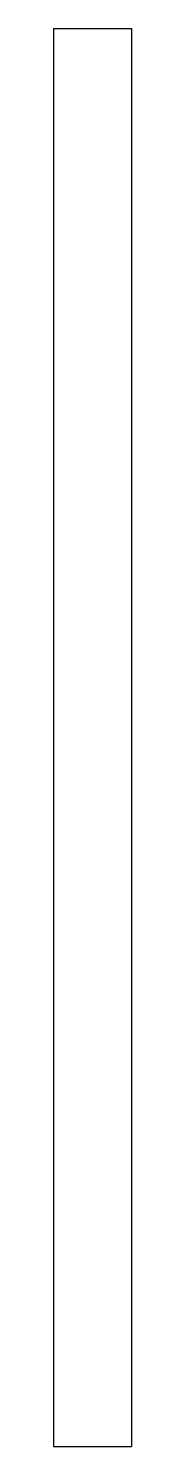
# Model space of a CAD drawing. Header units: millimetres. Extents: x -5 to 5, y 0 to 182.
import ezdxf

# ---------------------------------------------------------------- set-up
doc = ezdxf.new("R2010")
doc.units = ezdxf.units.MM

msp = doc.modelspace()

# ---------------------------------------------------------------- linework, layer by layer
at = {"color": 7, "linetype": 'Continuous', "lineweight": 25}
for p, q in [((-5, 182.4), (5, 182.4)), ((-5, 182.4), (-5, 0)), ((5, 182.4), (5, 0)), ((-5, 0), (5, 0))]:
    msp.add_line(p, q, dxfattribs=at)

doc.saveas('drawing.dxf')
